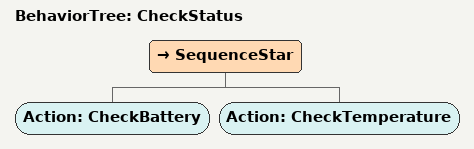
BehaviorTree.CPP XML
<root>

    <BehaviorTree ID="CheckStatus">
        <SequenceStar>
            <Action ID="CheckBattery"/>
            <Action ID="CheckTemperature"/>
        </SequenceStar>
    </BehaviorTree>

</root>
